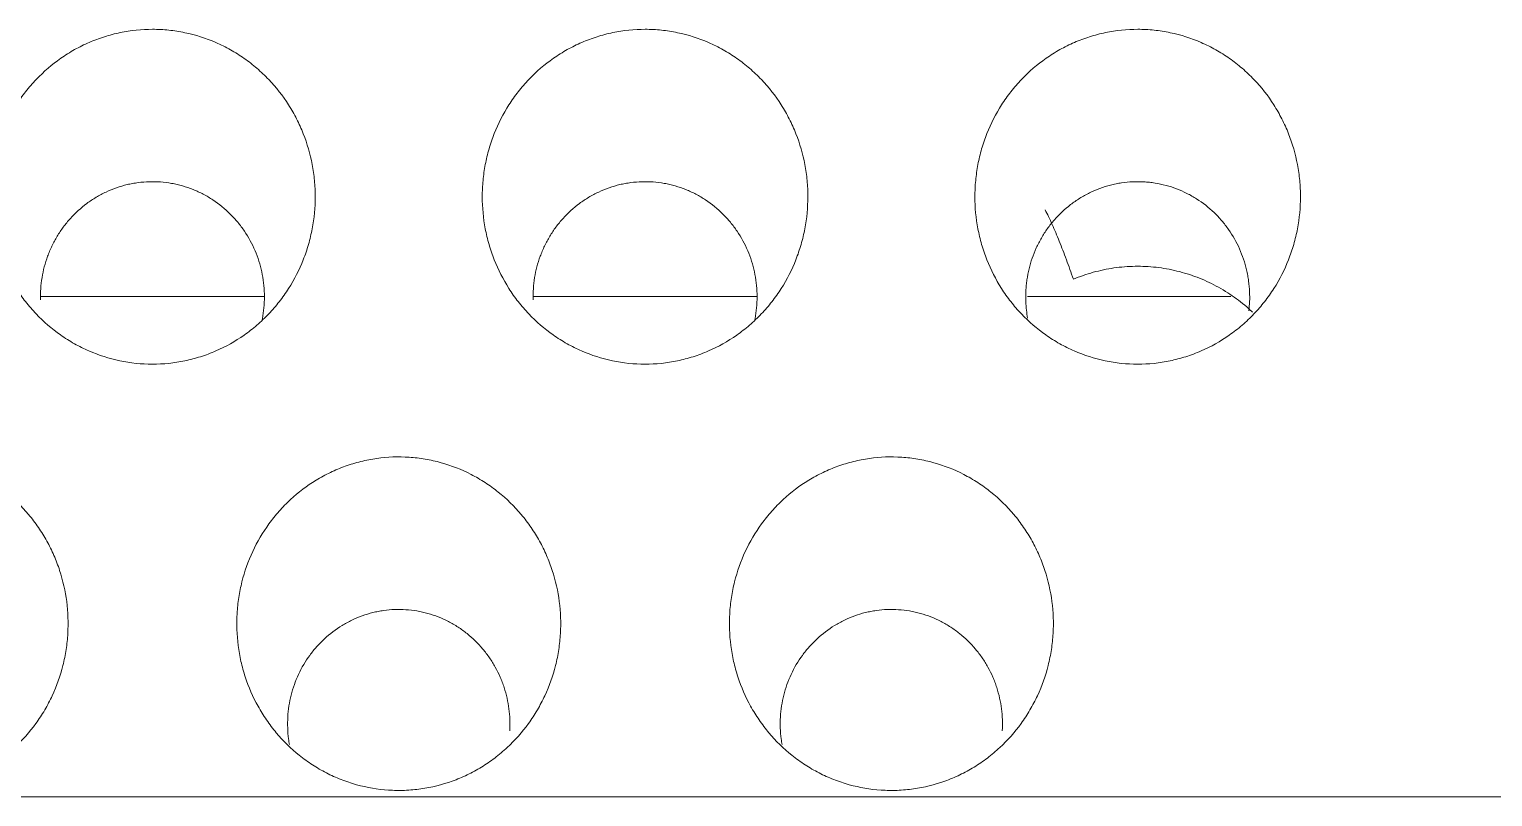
# Model space of a CAD drawing. Header units: inches. Extents: x 3778 to 56227, y -16914 to 35091.
# Drawn here: x 42867.02 to 42875.9, y -12658.71 to -12654.06 of the extents above; entities that cross this region are included whole.
import ezdxf

# ---------------------------------------------------------------- set-up
doc = ezdxf.new("R2010")
doc.units = ezdxf.units.IN
doc.header["$LTSCALE"] = 100
doc.header["$MEASUREMENT"] = 0
doc.layers.add('2-con', color=2, linetype='Continuous')
doc.layers.add('mark-B', color=2, linetype='Continuous', lineweight=20)

# ---------------------------------------------------------------- blocks, each defined once
blk = doc.blocks.new('무풍1WAY 대형')
at = {"layer": 'mark-B'}
for p, q in [((289.2596, -420.2368), (-384.8363, -420.2368)), ((-189.0282, -423.2677), (-190.2625, -423.2677)), ((-186.0338, -423.2677), (-187.3849, -423.2677)), ((-183.0467, -423.2677), (-184.3978, -423.2677))]:
    blk.add_line(p, q, dxfattribs=at)
for points, knots in [([(-189.1836, -421.2256), (-189.1874, -421.2909), (-189.1826, -421.4199), (-189.1544, -421.5457), (-189.1291, -421.6232), (-189.1236, -421.6387), (-189.112, -421.6692), (-189.0935, -421.7144), (-189.0577, -421.7869), (-189.0236, -421.842), (-188.996, -421.8822), (-188.9865, -421.8954), (-188.9667, -421.9214), (-188.9564, -421.9342), (-188.9036, -421.997), (-188.8571, -422.0424), (-188.781, -422.1033), (-188.7546, -422.1224), (-188.7134, -422.1491), (-188.6993, -422.1578), (-188.6708, -422.1743), (-188.6563, -422.1822), (-188.5835, -422.2196), (-188.5228, -422.2433), (-188.444, -422.2653), (-188.4281, -422.2693), (-188.396, -422.2765), (-188.3797, -422.2797), (-188.3309, -422.288), (-188.2983, -422.2918), (-188.2005, -422.2982), (-188.1352, -422.2959), (-188.0534, -422.2843), (-188.037, -422.2816), (-188.0047, -422.2753), (-187.9566, -422.2647), (-187.8785, -422.241), (-187.8182, -422.2158), (-187.7737, -422.1945), (-187.759, -422.187), (-187.73, -422.1713), (-187.7158, -422.1631), (-187.6459, -422.1205), (-187.594, -422.0812), (-187.5341, -422.0257), (-187.5224, -422.0143), (-187.4994, -421.9908), (-187.4882, -421.9788), (-187.4556, -421.942), (-187.4352, -421.9166), (-187.378, -421.8379), (-187.345, -421.7819), (-187.2896, -421.663), (-187.268, -421.6018), (-187.2443, -421.5078), (-187.2379, -421.4761), (-187.228, -421.4118), (-187.2245, -421.3791), (-187.2187, -421.2817), (-187.221, -421.2171), (-187.2334, -421.1209), (-187.239, -421.0889), (-187.2498, -421.0411), (-187.2538, -421.0252), (-187.2625, -420.9938), (-187.2672, -420.9782), (-187.2924, -420.9012), (-187.3182, -420.8419), (-187.3576, -420.7708), (-187.3658, -420.7568), (-187.383, -420.7289), (-187.392, -420.7152), (-187.4198, -420.6747), (-187.4396, -420.6488), (-187.5022, -420.5743), (-187.5486, -420.5289), (-187.6126, -420.4776), (-187.6257, -420.4676), (-187.6524, -420.4484), (-187.693, -420.4206), (-187.7635, -420.3798), (-187.8229, -420.3529), (-187.8686, -420.335), (-187.884, -420.3294), (-187.9152, -420.319), (-187.9311, -420.3141), (-188.0105, -420.2921), (-188.0749, -420.2811), (-188.1728, -420.2747), (-188.2056, -420.2742), (-188.2551, -420.276), (-188.2717, -420.2771), (-188.3045, -420.28), (-188.3208, -420.2819), (-188.4019, -420.2934), (-188.4652, -420.3091), (-188.5426, -420.3369), (-188.5581, -420.3429), (-188.5885, -420.3557), (-188.6335, -420.3759), (-188.7051, -420.4149), (-188.759, -420.4516), (-188.7982, -420.4812), (-188.811, -420.4914), (-188.8362, -420.5126), (-188.8486, -420.5235), (-188.9086, -420.5792), (-188.9517, -420.6279), (-189.009, -420.7068), (-189.0269, -420.7342), (-189.0602, -420.7908), (-189.0753, -420.8196), (-189.1164, -420.9079), (-189.138, -420.9689), (-189.1619, -421.0636), (-189.1684, -421.0958), (-189.1783, -421.1604), (-189.1817, -421.1929), (-189.1836, -421.2256)], [0, 0, 0, 0, 0.03125, 0.0625, 0.0625, 0.070313, 0.070313, 0.078125, 0.09375, 0.109375, 0.109375, 0.117188, 0.117188, 0.125, 0.125, 0.15625, 0.15625, 0.171875, 0.171875, 0.179688, 0.179688, 0.1875, 0.1875, 0.21875, 0.21875, 0.226563, 0.226563, 0.234375, 0.234375, 0.25, 0.25, 0.28125, 0.28125, 0.289063, 0.289063, 0.296875, 0.3125, 0.328125, 0.328125, 0.335938, 0.335938, 0.34375, 0.34375, 0.375, 0.375, 0.382813, 0.382813, 0.390625, 0.390625, 0.40625, 0.40625, 0.4375, 0.4375, 0.46875, 0.46875, 0.484375, 0.484375, 0.5, 0.5, 0.53125, 0.53125, 0.546875, 0.546875, 0.554688, 0.554688, 0.5625, 0.5625, 0.59375, 0.59375, 0.601563, 0.601563, 0.609375, 0.609375, 0.625, 0.625, 0.65625, 0.65625, 0.664063, 0.664063, 0.671875, 0.6875, 0.703125, 0.703125, 0.710938, 0.710938, 0.71875, 0.71875, 0.75, 0.75, 0.765625, 0.765625, 0.773438, 0.773438, 0.78125, 0.78125, 0.8125, 0.8125, 0.820313, 0.820313, 0.828125, 0.84375, 0.859375, 0.859375, 0.867188, 0.867188, 0.875, 0.875, 0.90625, 0.90625, 0.921875, 0.921875, 0.9375, 0.9375, 0.96875, 0.96875, 0.984375, 0.984375, 1, 1, 1, 1]), ([(-186.1961, -421.2256), (-186.1999, -421.2909), (-186.195, -421.4199), (-186.1669, -421.5457), (-186.1415, -421.6232), (-186.136, -421.6387), (-186.1244, -421.6692), (-186.106, -421.7144), (-186.0701, -421.7869), (-186.0361, -421.842), (-186.0085, -421.8822), (-185.999, -421.8954), (-185.9792, -421.9214), (-185.9689, -421.9342), (-185.9161, -421.997), (-185.8695, -422.0424), (-185.7935, -422.1033), (-185.7671, -422.1224), (-185.7258, -422.1491), (-185.7118, -422.1578), (-185.6832, -422.1743), (-185.6688, -422.1822), (-185.5959, -422.2196), (-185.5353, -422.2433), (-185.4565, -422.2653), (-185.4406, -422.2693), (-185.4084, -422.2765), (-185.3922, -422.2797), (-185.3433, -422.288), (-185.3108, -422.2918), (-185.2129, -422.2982), (-185.1476, -422.2959), (-185.0658, -422.2843), (-185.0495, -422.2816), (-185.0171, -422.2753), (-184.9691, -422.2647), (-184.891, -422.241), (-184.8306, -422.2158), (-184.7862, -422.1945), (-184.7714, -422.187), (-184.7425, -422.1713), (-184.7282, -422.1631), (-184.6584, -422.1205), (-184.6065, -422.0812), (-184.5466, -422.0257), (-184.5348, -422.0143), (-184.5118, -421.9908), (-184.5006, -421.9788), (-184.468, -421.942), (-184.4477, -421.9166), (-184.3904, -421.8379), (-184.3575, -421.7819), (-184.3021, -421.663), (-184.2805, -421.6018), (-184.2568, -421.5078), (-184.2503, -421.4761), (-184.2404, -421.4118), (-184.2369, -421.3791), (-184.2312, -421.2817), (-184.2335, -421.2171), (-184.2458, -421.1209), (-184.2515, -421.0889), (-184.2623, -421.0411), (-184.2663, -421.0252), (-184.2749, -420.9938), (-184.2796, -420.9782), (-184.3049, -420.9012), (-184.3306, -420.8419), (-184.37, -420.7708), (-184.3783, -420.7568), (-184.3955, -420.7289), (-184.4045, -420.7152), (-184.4323, -420.6747), (-184.452, -420.6488), (-184.5147, -420.5743), (-184.5611, -420.5289), (-184.625, -420.4776), (-184.6382, -420.4676), (-184.6649, -420.4484), (-184.7055, -420.4206), (-184.776, -420.3798), (-184.8353, -420.3529), (-184.881, -420.335), (-184.8964, -420.3294), (-184.9277, -420.319), (-184.9435, -420.3141), (-185.023, -420.2921), (-185.0874, -420.2811), (-185.1852, -420.2747), (-185.218, -420.2742), (-185.2676, -420.276), (-185.2841, -420.2771), (-185.3169, -420.28), (-185.3332, -420.2819), (-185.4143, -420.2934), (-185.4777, -420.3091), (-185.5551, -420.3369), (-185.5705, -420.3429), (-185.6009, -420.3557), (-185.6459, -420.3759), (-185.7176, -420.4149), (-185.7715, -420.4516), (-185.8106, -420.4812), (-185.8234, -420.4914), (-185.8486, -420.5126), (-185.861, -420.5235), (-185.9211, -420.5792), (-185.9641, -420.6279), (-186.0215, -420.7068), (-186.0394, -420.7342), (-186.0726, -420.7908), (-186.0878, -420.8196), (-186.1288, -420.9079), (-186.1505, -420.9689), (-186.1744, -421.0636), (-186.1809, -421.0958), (-186.1908, -421.1604), (-186.1942, -421.1929), (-186.1961, -421.2256)], [0, 0, 0, 0, 0.03125, 0.0625, 0.0625, 0.070312, 0.070312, 0.078125, 0.09375, 0.109375, 0.109375, 0.117187, 0.117187, 0.125, 0.125, 0.15625, 0.15625, 0.171875, 0.171875, 0.179687, 0.179687, 0.1875, 0.1875, 0.21875, 0.21875, 0.226562, 0.226562, 0.234375, 0.234375, 0.25, 0.25, 0.28125, 0.28125, 0.289062, 0.289062, 0.296875, 0.3125, 0.328125, 0.328125, 0.335937, 0.335937, 0.34375, 0.34375, 0.375, 0.375, 0.382812, 0.382812, 0.390625, 0.390625, 0.40625, 0.40625, 0.4375, 0.4375, 0.46875, 0.46875, 0.484375, 0.484375, 0.5, 0.5, 0.53125, 0.53125, 0.546875, 0.546875, 0.554687, 0.554687, 0.5625, 0.5625, 0.59375, 0.59375, 0.601562, 0.601562, 0.609375, 0.609375, 0.625, 0.625, 0.65625, 0.65625, 0.664062, 0.664062, 0.671875, 0.6875, 0.703125, 0.703125, 0.710937, 0.710937, 0.71875, 0.71875, 0.75, 0.75, 0.765625, 0.765625, 0.773437, 0.773437, 0.78125, 0.78125, 0.8125, 0.8125, 0.820312, 0.820312, 0.828125, 0.84375, 0.859375, 0.859375, 0.867187, 0.867187, 0.875, 0.875, 0.90625, 0.90625, 0.921875, 0.921875, 0.9375, 0.9375, 0.96875, 0.96875, 0.984375, 0.984375, 1, 1, 1, 1]), ([(-183.2085, -421.2256), (-183.2123, -421.2909), (-183.2075, -421.4199), (-183.1793, -421.5457), (-183.154, -421.6232), (-183.1485, -421.6387), (-183.1369, -421.6692), (-183.1184, -421.7144), (-183.0826, -421.7869), (-183.0485, -421.842), (-183.021, -421.8822), (-183.0114, -421.8954), (-182.9916, -421.9214), (-182.9813, -421.9342), (-182.9285, -421.997), (-182.882, -422.0424), (-182.8059, -422.1033), (-182.7795, -422.1224), (-182.7383, -422.1491), (-182.7242, -422.1578), (-182.6957, -422.1743), (-182.6812, -422.1822), (-182.6084, -422.2196), (-182.5477, -422.2433), (-182.4689, -422.2653), (-182.453, -422.2693), (-182.4209, -422.2765), (-182.4046, -422.2797), (-182.3558, -422.288), (-182.3232, -422.2918), (-182.2254, -422.2982), (-182.1601, -422.2959), (-182.0783, -422.2843), (-182.0619, -422.2816), (-182.0296, -422.2753), (-181.9815, -422.2647), (-181.9034, -422.241), (-181.8431, -422.2158), (-181.7986, -422.1945), (-181.7839, -422.187), (-181.7549, -422.1713), (-181.7407, -422.1631), (-181.6708, -422.1205), (-181.6189, -422.0812), (-181.559, -422.0257), (-181.5473, -422.0143), (-181.5243, -421.9908), (-181.5131, -421.9788), (-181.4805, -421.942), (-181.4601, -421.9166), (-181.4029, -421.8379), (-181.3699, -421.7819), (-181.3145, -421.663), (-181.2929, -421.6018), (-181.2692, -421.5078), (-181.2628, -421.4761), (-181.2529, -421.4118), (-181.2494, -421.3791), (-181.2437, -421.2817), (-181.2459, -421.2171), (-181.2583, -421.1209), (-181.2639, -421.0889), (-181.2747, -421.0411), (-181.2787, -421.0252), (-181.2874, -420.9938), (-181.2921, -420.9782), (-181.3173, -420.9012), (-181.3431, -420.8419), (-181.3825, -420.7708), (-181.3907, -420.7568), (-181.4079, -420.7289), (-181.4169, -420.7152), (-181.4447, -420.6747), (-181.4645, -420.6488), (-181.5271, -420.5743), (-181.5735, -420.5289), (-181.6375, -420.4776), (-181.6506, -420.4676), (-181.6773, -420.4484), (-181.7179, -420.4206), (-181.7884, -420.3798), (-181.8478, -420.3529), (-181.8935, -420.335), (-181.9089, -420.3294), (-181.9401, -420.319), (-181.956, -420.3141), (-182.0354, -420.2921), (-182.0998, -420.2811), (-182.1977, -420.2747), (-182.2305, -420.2742), (-182.28, -420.276), (-182.2966, -420.2771), (-182.3294, -420.28), (-182.3457, -420.2819), (-182.4268, -420.2934), (-182.4902, -420.3091), (-182.5675, -420.3369), (-182.583, -420.3429), (-182.6134, -420.3557), (-182.6584, -420.3759), (-182.73, -420.4149), (-182.7839, -420.4516), (-182.8231, -420.4812), (-182.8359, -420.4914), (-182.8611, -420.5126), (-182.8735, -420.5235), (-182.9335, -420.5792), (-182.9766, -420.6279), (-183.0339, -420.7068), (-183.0518, -420.7342), (-183.0851, -420.7908), (-183.1002, -420.8196), (-183.1413, -420.9079), (-183.1629, -420.9689), (-183.1868, -421.0636), (-183.1933, -421.0958), (-183.2032, -421.1604), (-183.2066, -421.1929), (-183.2085, -421.2256)], [0, 0, 0, 0, 0.03125, 0.0625, 0.0625, 0.070313, 0.070313, 0.078125, 0.09375, 0.109375, 0.109375, 0.117188, 0.117188, 0.125, 0.125, 0.15625, 0.15625, 0.171875, 0.171875, 0.179688, 0.179688, 0.1875, 0.1875, 0.21875, 0.21875, 0.226563, 0.226563, 0.234375, 0.234375, 0.25, 0.25, 0.28125, 0.28125, 0.289063, 0.289063, 0.296875, 0.3125, 0.328125, 0.328125, 0.335938, 0.335938, 0.34375, 0.34375, 0.375, 0.375, 0.382813, 0.382813, 0.390625, 0.390625, 0.40625, 0.40625, 0.4375, 0.4375, 0.46875, 0.46875, 0.484375, 0.484375, 0.5, 0.5, 0.53125, 0.53125, 0.546875, 0.546875, 0.554688, 0.554688, 0.5625, 0.5625, 0.59375, 0.59375, 0.601563, 0.601563, 0.609375, 0.609375, 0.625, 0.625, 0.65625, 0.65625, 0.664063, 0.664063, 0.671875, 0.6875, 0.703125, 0.703125, 0.710938, 0.710938, 0.71875, 0.71875, 0.75, 0.75, 0.765625, 0.765625, 0.773438, 0.773438, 0.78125, 0.78125, 0.8125, 0.8125, 0.820313, 0.820313, 0.828125, 0.84375, 0.859375, 0.859375, 0.867188, 0.867188, 0.875, 0.875, 0.90625, 0.90625, 0.921875, 0.921875, 0.9375, 0.9375, 0.96875, 0.96875, 0.984375, 0.984375, 1, 1, 1, 1]), ([(-187.5402, -420.5524), (-187.5381, -420.5639), (-187.5363, -420.5755), (-187.5292, -420.6312), (-187.5276, -420.6755), (-187.5316, -420.7423), (-187.534, -420.7647), (-187.5408, -420.8088), (-187.5452, -420.8306), (-187.5614, -420.8952), (-187.5763, -420.9371), (-187.6143, -421.0187), (-187.6369, -421.0571), (-187.6762, -421.1112), (-187.6902, -421.1286), (-187.7125, -421.1538), (-187.7202, -421.1621), (-187.736, -421.1782), (-187.7441, -421.1861), (-187.7852, -421.2241), (-187.8208, -421.2511), (-187.8687, -421.2804), (-187.8785, -421.286), (-187.8984, -421.2968), (-187.9085, -421.3019), (-187.939, -421.3165), (-187.9804, -421.3338), (-188.034, -421.3501), (-188.067, -421.3574), (-188.0892, -421.3617), (-188.1004, -421.3636), (-188.1565, -421.3715), (-188.2014, -421.3731), (-188.2685, -421.3687), (-188.2909, -421.366), (-188.3244, -421.3603), (-188.3355, -421.3581), (-188.3576, -421.3532), (-188.3685, -421.3504), (-188.4226, -421.3354), (-188.4642, -421.3191), (-188.5242, -421.2882), (-188.5439, -421.2768), (-188.5816, -421.2523), (-188.5997, -421.2392), (-188.6519, -421.1974), (-188.6838, -421.1663), (-188.7201, -421.1232), (-188.7271, -421.1143), (-188.7407, -421.0965), (-188.7473, -421.0874), (-188.7662, -421.0599), (-188.7896, -421.0221), (-188.8141, -420.9723), (-188.8268, -420.9412), (-188.8348, -420.9203), (-188.8385, -420.9097), (-188.8559, -420.8565), (-188.8752, -420.7702), (-188.8785, -420.6816), (-188.8759, -420.6368)], [0, 0, 0, 0, 0.015264, 0.015264, 0.07319, 0.07319, 0.102152, 0.102152, 0.131115, 0.131115, 0.189041, 0.189041, 0.246966, 0.246966, 0.275929, 0.275929, 0.290411, 0.290411, 0.304892, 0.304892, 0.362818, 0.362818, 0.377299, 0.377299, 0.391781, 0.391781, 0.420743, 0.449706, 0.464188, 0.464188, 0.478669, 0.478669, 0.536595, 0.536595, 0.565558, 0.565558, 0.580039, 0.580039, 0.59452, 0.59452, 0.652446, 0.652446, 0.681409, 0.681409, 0.710372, 0.710372, 0.768297, 0.768297, 0.782779, 0.782779, 0.79726, 0.79726, 0.826223, 0.855186, 0.869667, 0.869667, 0.884149, 0.884149, 0.942074, 1, 1, 1, 1]), ([(-184.5526, -420.5524), (-184.5506, -420.5639), (-184.5488, -420.5755), (-184.5416, -420.6312), (-184.5401, -420.6755), (-184.544, -420.7423), (-184.5464, -420.7647), (-184.5532, -420.8088), (-184.5576, -420.8306), (-184.5739, -420.8952), (-184.5887, -420.9371), (-184.6268, -421.0187), (-184.6494, -421.0571), (-184.6887, -421.1112), (-184.7026, -421.1286), (-184.725, -421.1538), (-184.7327, -421.1621), (-184.7485, -421.1782), (-184.7565, -421.1861), (-184.7977, -421.2241), (-184.8333, -421.2511), (-184.8812, -421.2804), (-184.891, -421.286), (-184.9108, -421.2968), (-184.9209, -421.3019), (-184.9515, -421.3165), (-184.9929, -421.3338), (-185.0465, -421.3501), (-185.0795, -421.3574), (-185.1016, -421.3617), (-185.1129, -421.3636), (-185.169, -421.3715), (-185.2138, -421.3731), (-185.281, -421.3687), (-185.3033, -421.366), (-185.3368, -421.3603), (-185.348, -421.3581), (-185.37, -421.3532), (-185.381, -421.3504), (-185.435, -421.3354), (-185.4766, -421.3191), (-185.5366, -421.2882), (-185.5563, -421.2768), (-185.5941, -421.2523), (-185.6122, -421.2392), (-185.6644, -421.1974), (-185.6963, -421.1663), (-185.7325, -421.1232), (-185.7396, -421.1143), (-185.7532, -421.0965), (-185.7597, -421.0874), (-185.7786, -421.0599), (-185.802, -421.0221), (-185.8266, -420.9723), (-185.8392, -420.9412), (-185.8472, -420.9203), (-185.851, -420.9097), (-185.8683, -420.8565), (-185.8877, -420.7702), (-185.891, -420.6816), (-185.8884, -420.6368)], [0, 0, 0, 0, 0.015264, 0.015264, 0.07319, 0.07319, 0.102152, 0.102152, 0.131115, 0.131115, 0.189041, 0.189041, 0.246966, 0.246966, 0.275929, 0.275929, 0.290411, 0.290411, 0.304892, 0.304892, 0.362818, 0.362818, 0.377299, 0.377299, 0.391781, 0.391781, 0.420743, 0.449706, 0.464188, 0.464188, 0.478669, 0.478669, 0.536595, 0.536595, 0.565558, 0.565558, 0.580039, 0.580039, 0.59452, 0.59452, 0.652446, 0.652446, 0.681409, 0.681409, 0.710372, 0.710372, 0.768297, 0.768297, 0.782779, 0.782779, 0.79726, 0.79726, 0.826223, 0.855186, 0.869667, 0.869667, 0.884149, 0.884149, 0.942074, 1, 1, 1, 1]), ([(-189.6968, -422.8577), (-189.7634, -422.8577), (-189.8287, -422.8646), (-189.9251, -422.8846), (-189.9569, -422.893), (-190.0042, -422.908), (-190.0199, -422.9135), (-190.0509, -422.9251), (-190.0662, -422.9313), (-190.1416, -422.9641), (-190.1987, -422.9961), (-190.2795, -423.0527), (-190.3058, -423.0731), (-190.3556, -423.116), (-190.403, -423.1611), (-190.4457, -423.2105), (-190.4759, -423.2491), (-190.4857, -423.2622), (-190.5047, -423.289), (-190.5139, -423.3027), (-190.5581, -423.3721), (-190.5876, -423.4301), (-190.6234, -423.5209), (-190.634, -423.5517), (-190.6476, -423.5989), (-190.6518, -423.6149), (-190.6595, -423.6468), (-190.6629, -423.6627), (-190.678, -423.7428), (-190.6841, -423.8074), (-190.6841, -423.8887), (-190.6837, -423.905), (-190.6822, -423.9377), (-190.681, -423.9541), (-190.6764, -424.0031), (-190.6718, -424.0353), (-190.6536, -424.131), (-190.6356, -424.1934), (-190.5996, -424.2846), (-190.586, -424.3147), (-190.5562, -424.373), (-190.5401, -424.4013), (-190.4876, -424.4835), (-190.4476, -424.5349), (-190.3906, -424.5946), (-190.3789, -424.6062), (-190.3551, -424.6289), (-190.3186, -424.6619), (-190.2542, -424.7119), (-190.1988, -424.7468), (-190.1558, -424.7709), (-190.1413, -424.7786), (-190.1116, -424.7934), (-190.0965, -424.8004), (-190.0209, -424.8333), (-189.9584, -424.8531), (-189.862, -424.8733), (-189.8294, -424.8784), (-189.7632, -424.8853), (-189.7303, -424.887), (-189.6317, -424.8871), (-189.5664, -424.8805), (-189.4853, -424.8637), (-189.4691, -424.8599), (-189.4371, -424.8515), (-189.3895, -424.8377), (-189.3127, -424.8089), (-189.2539, -424.7799), (-189.1964, -424.7478), (-189.1682, -424.7301), (-189.0873, -424.6735), (-189.0378, -424.6309), (-188.9812, -424.5717), (-188.9702, -424.5596), (-188.9487, -424.5347), (-188.9381, -424.522), (-188.9077, -424.4831), (-188.8888, -424.4564), (-188.8362, -424.374), (-188.8065, -424.316), (-188.7763, -424.2397), (-188.7706, -424.2242), (-188.76, -424.1932), (-188.7453, -424.1465), (-188.7264, -424.0675), (-188.7173, -424.0032), (-188.7127, -423.9545), (-188.7115, -423.9382), (-188.71, -423.9055), (-188.7096, -423.8891), (-188.7096, -423.8072), (-188.7157, -423.7426), (-188.7338, -423.6469), (-188.7413, -423.6152), (-188.755, -423.5681), (-188.7599, -423.5524), (-188.7705, -423.5213), (-188.7762, -423.5059), (-188.8062, -423.43), (-188.8356, -423.3721), (-188.8881, -423.2896), (-188.907, -423.2629), (-188.9477, -423.2108), (-188.9691, -423.186), (-189.0367, -423.1151), (-189.0861, -423.0725), (-189.1533, -423.0252), (-189.167, -423.0161), (-189.1951, -422.9984), (-189.2093, -422.99), (-189.2524, -422.9658), (-189.2818, -422.9512), (-189.3718, -422.912), (-189.4343, -422.8919), (-189.5645, -422.8646), (-189.6303, -422.8577), (-189.6968, -422.8577)], [0, 0, 0, 0, 0.03125, 0.03125, 0.046875, 0.046875, 0.054688, 0.054688, 0.0625, 0.0625, 0.09375, 0.09375, 0.109375, 0.109375, 0.125, 0.140625, 0.140625, 0.148438, 0.148438, 0.15625, 0.15625, 0.1875, 0.1875, 0.203125, 0.203125, 0.210938, 0.210938, 0.21875, 0.21875, 0.25, 0.25, 0.257813, 0.257813, 0.265625, 0.265625, 0.28125, 0.28125, 0.3125, 0.3125, 0.328125, 0.328125, 0.34375, 0.34375, 0.375, 0.375, 0.382813, 0.382813, 0.390625, 0.40625, 0.421875, 0.421875, 0.429688, 0.429688, 0.4375, 0.4375, 0.46875, 0.46875, 0.484375, 0.484375, 0.5, 0.5, 0.53125, 0.53125, 0.539063, 0.539063, 0.546875, 0.5625, 0.578125, 0.578125, 0.59375, 0.59375, 0.625, 0.625, 0.632813, 0.632813, 0.640625, 0.640625, 0.65625, 0.65625, 0.6875, 0.6875, 0.695313, 0.695313, 0.703125, 0.71875, 0.734375, 0.734375, 0.742188, 0.742188, 0.75, 0.75, 0.78125, 0.78125, 0.796875, 0.796875, 0.804688, 0.804688, 0.8125, 0.8125, 0.84375, 0.84375, 0.859375, 0.859375, 0.875, 0.875, 0.90625, 0.90625, 0.914062, 0.914062, 0.921875, 0.921875, 0.9375, 0.9375, 0.96875, 0.96875, 1, 1, 1, 1]), ([(-186.7093, -422.8577), (-186.7758, -422.8577), (-186.8412, -422.8646), (-186.9375, -422.8846), (-186.9694, -422.893), (-187.0167, -422.908), (-187.0324, -422.9135), (-187.0634, -422.9251), (-187.0787, -422.9313), (-187.1541, -422.9641), (-187.2111, -422.9961), (-187.292, -423.0527), (-187.3182, -423.0731), (-187.3681, -423.116), (-187.4155, -423.1611), (-187.4581, -423.2105), (-187.4884, -423.2491), (-187.4981, -423.2622), (-187.5171, -423.289), (-187.5263, -423.3027), (-187.5705, -423.3721), (-187.6, -423.4301), (-187.6359, -423.5209), (-187.6464, -423.5517), (-187.6601, -423.5989), (-187.6643, -423.6149), (-187.6719, -423.6468), (-187.6753, -423.6627), (-187.6905, -423.7428), (-187.6965, -423.8074), (-187.6965, -423.8887), (-187.6962, -423.905), (-187.6946, -423.9377), (-187.6935, -423.9541), (-187.6889, -424.0031), (-187.6843, -424.0353), (-187.6661, -424.131), (-187.6481, -424.1934), (-187.612, -424.2846), (-187.5984, -424.3147), (-187.5687, -424.373), (-187.5525, -424.4013), (-187.5001, -424.4835), (-187.46, -424.5349), (-187.4031, -424.5946), (-187.3914, -424.6062), (-187.3675, -424.6289), (-187.3311, -424.6619), (-187.2666, -424.7119), (-187.2113, -424.7468), (-187.1683, -424.7709), (-187.1537, -424.7786), (-187.1241, -424.7934), (-187.109, -424.8004), (-187.0333, -424.8333), (-186.9709, -424.8531), (-186.8745, -424.8733), (-186.8419, -424.8784), (-186.7757, -424.8853), (-186.7427, -424.887), (-186.6441, -424.8871), (-186.5788, -424.8805), (-186.4978, -424.8637), (-186.4816, -424.8599), (-186.4495, -424.8515), (-186.402, -424.8377), (-186.3252, -424.8089), (-186.2664, -424.7799), (-186.2089, -424.7478), (-186.1807, -424.7301), (-186.0998, -424.6735), (-186.0502, -424.6309), (-185.9937, -424.5717), (-185.9826, -424.5596), (-185.9611, -424.5347), (-185.9506, -424.522), (-185.9201, -424.4831), (-185.9012, -424.4564), (-185.8486, -424.374), (-185.819, -424.316), (-185.7888, -424.2397), (-185.7831, -424.2242), (-185.7725, -424.1932), (-185.7578, -424.1465), (-185.7389, -424.0675), (-185.7297, -424.0032), (-185.7251, -423.9545), (-185.724, -423.9382), (-185.7224, -423.9055), (-185.722, -423.8891), (-185.722, -423.8072), (-185.7281, -423.7426), (-185.7463, -423.6469), (-185.7538, -423.6152), (-185.7674, -423.5681), (-185.7724, -423.5524), (-185.783, -423.5213), (-185.7886, -423.5059), (-185.8186, -423.43), (-185.8481, -423.3721), (-185.9006, -423.2896), (-185.9194, -423.2629), (-185.9601, -423.2108), (-185.9816, -423.186), (-186.0492, -423.1151), (-186.0985, -423.0725), (-186.1658, -423.0252), (-186.1795, -423.0161), (-186.2075, -422.9984), (-186.2217, -422.99), (-186.2648, -422.9658), (-186.2942, -422.9512), (-186.3842, -422.912), (-186.4467, -422.8919), (-186.5769, -422.8646), (-186.6428, -422.8577), (-186.7093, -422.8577)], [0, 0, 0, 0, 0.03125, 0.03125, 0.046875, 0.046875, 0.054687, 0.054687, 0.0625, 0.0625, 0.09375, 0.09375, 0.109375, 0.109375, 0.125, 0.140625, 0.140625, 0.148437, 0.148437, 0.15625, 0.15625, 0.1875, 0.1875, 0.203125, 0.203125, 0.210937, 0.210937, 0.21875, 0.21875, 0.25, 0.25, 0.257812, 0.257812, 0.265625, 0.265625, 0.28125, 0.28125, 0.3125, 0.3125, 0.328125, 0.328125, 0.34375, 0.34375, 0.375, 0.375, 0.382812, 0.382812, 0.390625, 0.40625, 0.421875, 0.421875, 0.429687, 0.429687, 0.4375, 0.4375, 0.46875, 0.46875, 0.484375, 0.484375, 0.5, 0.5, 0.53125, 0.53125, 0.539062, 0.539062, 0.546875, 0.5625, 0.578125, 0.578125, 0.59375, 0.59375, 0.625, 0.625, 0.632812, 0.632812, 0.640625, 0.640625, 0.65625, 0.65625, 0.6875, 0.6875, 0.695313, 0.695313, 0.703125, 0.71875, 0.734375, 0.734375, 0.742188, 0.742188, 0.75, 0.75, 0.78125, 0.78125, 0.796875, 0.796875, 0.804688, 0.804688, 0.8125, 0.8125, 0.84375, 0.84375, 0.859375, 0.859375, 0.875, 0.875, 0.90625, 0.90625, 0.914063, 0.914063, 0.921875, 0.921875, 0.9375, 0.9375, 0.96875, 0.96875, 1, 1, 1, 1]), ([(-183.7217, -422.8577), (-183.7883, -422.8577), (-183.8536, -422.8646), (-183.95, -422.8846), (-183.9818, -422.893), (-184.0291, -422.908), (-184.0449, -422.9135), (-184.0758, -422.9251), (-184.0911, -422.9313), (-184.1665, -422.9641), (-184.2236, -422.9961), (-184.3044, -423.0527), (-184.3307, -423.0731), (-184.3805, -423.116), (-184.4279, -423.1611), (-184.4706, -423.2105), (-184.5008, -423.2491), (-184.5106, -423.2622), (-184.5296, -423.289), (-184.5388, -423.3027), (-184.583, -423.3721), (-184.6125, -423.4301), (-184.6483, -423.5209), (-184.6589, -423.5517), (-184.6725, -423.5989), (-184.6768, -423.6149), (-184.6844, -423.6468), (-184.6878, -423.6627), (-184.7029, -423.7428), (-184.709, -423.8074), (-184.709, -423.8887), (-184.7086, -423.905), (-184.7071, -423.9377), (-184.7059, -423.9541), (-184.7013, -424.0031), (-184.6967, -424.0353), (-184.6785, -424.131), (-184.6605, -424.1934), (-184.6245, -424.2846), (-184.6109, -424.3147), (-184.5812, -424.373), (-184.565, -424.4013), (-184.5125, -424.4835), (-184.4725, -424.5349), (-184.4155, -424.5946), (-184.4038, -424.6062), (-184.38, -424.6289), (-184.3435, -424.6619), (-184.2791, -424.7119), (-184.2237, -424.7468), (-184.1807, -424.7709), (-184.1662, -424.7786), (-184.1365, -424.7934), (-184.1214, -424.8004), (-184.0458, -424.8333), (-183.9833, -424.8531), (-183.8869, -424.8733), (-183.8543, -424.8784), (-183.7882, -424.8853), (-183.7552, -424.887), (-183.6566, -424.8871), (-183.5913, -424.8805), (-183.5102, -424.8637), (-183.494, -424.8599), (-183.462, -424.8515), (-183.4144, -424.8377), (-183.3376, -424.8089), (-183.2788, -424.7799), (-183.2213, -424.7478), (-183.1931, -424.7301), (-183.1122, -424.6735), (-183.0627, -424.6309), (-183.0061, -424.5717), (-182.9951, -424.5596), (-182.9736, -424.5347), (-182.963, -424.522), (-182.9326, -424.4831), (-182.9137, -424.4564), (-182.8611, -424.374), (-182.8314, -424.316), (-182.8012, -424.2397), (-182.7955, -424.2242), (-182.7849, -424.1932), (-182.7702, -424.1465), (-182.7513, -424.0675), (-182.7422, -424.0032), (-182.7376, -423.9545), (-182.7364, -423.9382), (-182.7349, -423.9055), (-182.7345, -423.8891), (-182.7345, -423.8072), (-182.7406, -423.7426), (-182.7587, -423.6469), (-182.7662, -423.6152), (-182.7799, -423.5681), (-182.7848, -423.5524), (-182.7954, -423.5213), (-182.8011, -423.5059), (-182.8311, -423.43), (-182.8605, -423.3721), (-182.913, -423.2896), (-182.9319, -423.2629), (-182.9726, -423.2108), (-182.994, -423.186), (-183.0616, -423.1151), (-183.111, -423.0725), (-183.1782, -423.0252), (-183.1919, -423.0161), (-183.22, -422.9984), (-183.2342, -422.99), (-183.2773, -422.9658), (-183.3067, -422.9512), (-183.3967, -422.912), (-183.4592, -422.8919), (-183.5894, -422.8646), (-183.6552, -422.8577), (-183.7217, -422.8577)], [0, 0, 0, 0, 0.03125, 0.03125, 0.046875, 0.046875, 0.054687, 0.054687, 0.0625, 0.0625, 0.09375, 0.09375, 0.109375, 0.109375, 0.125, 0.140625, 0.140625, 0.148437, 0.148437, 0.15625, 0.15625, 0.1875, 0.1875, 0.203125, 0.203125, 0.210937, 0.210937, 0.21875, 0.21875, 0.25, 0.25, 0.257812, 0.257812, 0.265625, 0.265625, 0.28125, 0.28125, 0.3125, 0.3125, 0.328125, 0.328125, 0.34375, 0.34375, 0.375, 0.375, 0.382812, 0.382812, 0.390625, 0.40625, 0.421875, 0.421875, 0.429687, 0.429687, 0.4375, 0.4375, 0.46875, 0.46875, 0.484375, 0.484375, 0.5, 0.5, 0.53125, 0.53125, 0.539062, 0.539062, 0.546875, 0.5625, 0.578125, 0.578125, 0.59375, 0.59375, 0.625, 0.625, 0.632812, 0.632812, 0.640625, 0.640625, 0.65625, 0.65625, 0.6875, 0.6875, 0.695312, 0.695312, 0.703125, 0.71875, 0.734375, 0.734375, 0.742187, 0.742187, 0.75, 0.75, 0.78125, 0.78125, 0.796875, 0.796875, 0.804687, 0.804687, 0.8125, 0.8125, 0.84375, 0.84375, 0.859375, 0.859375, 0.875, 0.875, 0.90625, 0.90625, 0.914062, 0.914062, 0.921875, 0.921875, 0.9375, 0.9375, 0.96875, 0.96875, 1, 1, 1, 1]), ([(-190.3143, -423.5566), (-190.2958, -423.598), (-190.2737, -423.637), (-190.2351, -423.692), (-190.2214, -423.7097), (-190.192, -423.744), (-190.1763, -423.7606), (-190.1274, -423.8075), (-190.0921, -423.8352), (-190.0351, -423.8715), (-190.0154, -423.8826), (-189.9746, -423.9031), (-189.9539, -423.9122), (-189.8906, -423.9363), (-189.8471, -423.9481), (-189.7909, -423.9571), (-189.7796, -423.9586), (-189.7569, -423.9611), (-189.7229, -423.9639), (-189.6664, -423.9642), (-189.6215, -423.9598), (-189.5878, -423.9548), (-189.5766, -423.9528), (-189.5543, -423.9483), (-189.5431, -423.9457), (-189.488, -423.9316), (-189.4457, -423.9159), (-189.3849, -423.8862), (-189.3649, -423.8752), (-189.3263, -423.8511), (-189.3077, -423.8383), (-189.2541, -423.7971), (-189.2214, -423.7663), (-189.1841, -423.7236), (-189.1768, -423.7149), (-189.1628, -423.6971), (-189.1424, -423.6701), (-189.112, -423.6228), (-189.0913, -423.5828), (-189.0725, -423.5416), (-189.0642, -423.5206), (-189.0422, -423.4571), (-189.0317, -423.4138), (-189.0235, -423.3583), (-189.0222, -423.3472), (-189.02, -423.3247), (-189.0191, -423.3134), (-189.0174, -423.2797), (-189.0173, -423.2573), (-189.0197, -423.2022), (-189.0233, -423.1696), (-189.0292, -423.1372)], [0, 0, 0, 0, 0.067863, 0.067863, 0.101795, 0.101795, 0.135727, 0.135727, 0.20359, 0.20359, 0.237522, 0.237522, 0.271453, 0.271453, 0.339317, 0.339317, 0.356282, 0.356282, 0.373248, 0.40718, 0.441112, 0.441112, 0.458077, 0.458077, 0.475043, 0.475043, 0.542907, 0.542907, 0.576838, 0.576838, 0.61077, 0.61077, 0.678633, 0.678633, 0.695599, 0.695599, 0.712565, 0.746497, 0.780428, 0.780428, 0.81436, 0.81436, 0.882223, 0.882223, 0.899189, 0.899189, 0.916155, 0.916155, 0.950087, 0.950087, 1, 1, 1, 1]), ([(-187.3756, -423.1303), (-187.3769, -423.1368), (-187.378, -423.1433), (-187.3863, -423.194), (-187.3894, -423.2385), (-187.3877, -423.3059), (-187.3861, -423.3285), (-187.3808, -423.3732), (-187.3771, -423.3952), (-187.3629, -423.4607), (-187.3494, -423.5035), (-187.314, -423.5869), (-187.2925, -423.6263), (-187.2549, -423.6821), (-187.2414, -423.7001), (-187.2198, -423.7262), (-187.2124, -423.7348), (-187.1971, -423.7516), (-187.1893, -423.7597), (-187.1492, -423.7995), (-187.1144, -423.8279), (-187.0672, -423.8591), (-187.0576, -423.8651), (-187.038, -423.8767), (-187.028, -423.8822), (-186.9978, -423.8981), (-186.9567, -423.917), (-186.9034, -423.9353), (-186.8705, -423.9439), (-186.8483, -423.9491), (-186.8371, -423.9514), (-186.7809, -423.9614), (-186.7358, -423.9647), (-186.6681, -423.9628), (-186.6455, -423.961), (-186.6115, -423.9566), (-186.6002, -423.9548), (-186.5778, -423.9506), (-186.5667, -423.9483), (-186.5117, -423.9352), (-186.4692, -423.9203), (-186.4076, -423.8915), (-186.3874, -423.8808), (-186.3484, -423.8575), (-186.3297, -423.845), (-186.2756, -423.8049), (-186.2423, -423.7747), (-186.2042, -423.7326), (-186.1968, -423.724), (-186.1825, -423.7065), (-186.1756, -423.6976), (-186.1555, -423.6705), (-186.1307, -423.6333), (-186.1041, -423.5841), (-186.0903, -423.5533), (-186.0815, -423.5325), (-186.0774, -423.5219), (-186.058, -423.469), (-186.0356, -423.3828), (-186.0292, -423.2938), (-186.0303, -423.2486)], [0, 0, 0, 0, 0.008601, 0.008601, 0.066919, 0.066919, 0.096078, 0.096078, 0.125236, 0.125236, 0.183554, 0.183554, 0.241872, 0.241872, 0.27103, 0.27103, 0.28561, 0.28561, 0.300189, 0.300189, 0.358507, 0.358507, 0.373086, 0.373086, 0.387666, 0.387666, 0.416824, 0.445983, 0.460562, 0.460562, 0.475142, 0.475142, 0.533459, 0.533459, 0.562618, 0.562618, 0.577198, 0.577198, 0.591777, 0.591777, 0.650095, 0.650095, 0.679253, 0.679253, 0.708412, 0.708412, 0.76673, 0.76673, 0.781309, 0.781309, 0.795889, 0.795889, 0.825047, 0.854206, 0.868785, 0.868785, 0.883365, 0.883365, 0.941682, 1, 1, 1, 1]), ([(-184.3881, -423.1303), (-184.3893, -423.1368), (-184.3905, -423.1433), (-184.3988, -423.194), (-184.4019, -423.2385), (-184.4002, -423.3059), (-184.3986, -423.3285), (-184.3932, -423.3732), (-184.3895, -423.3952), (-184.3754, -423.4607), (-184.3619, -423.5035), (-184.3264, -423.5869), (-184.305, -423.6263), (-184.2674, -423.6821), (-184.2539, -423.7001), (-184.2323, -423.7262), (-184.2248, -423.7348), (-184.2095, -423.7516), (-184.2017, -423.7597), (-184.1617, -423.7995), (-184.1268, -423.8279), (-184.0796, -423.8591), (-184.07, -423.8651), (-184.0504, -423.8767), (-184.0404, -423.8822), (-184.0102, -423.8981), (-183.9692, -423.917), (-183.9159, -423.9353), (-183.8829, -423.9439), (-183.8608, -423.9491), (-183.8496, -423.9514), (-183.7934, -423.9614), (-183.7483, -423.9647), (-183.6805, -423.9628), (-183.6579, -423.961), (-183.624, -423.9566), (-183.6127, -423.9548), (-183.5903, -423.9506), (-183.5792, -423.9483), (-183.5242, -423.9352), (-183.4816, -423.9203), (-183.4201, -423.8915), (-183.3998, -423.8808), (-183.3609, -423.8575), (-183.3422, -423.845), (-183.2881, -423.8049), (-183.2548, -423.7747), (-183.2167, -423.7326), (-183.2093, -423.724), (-183.195, -423.7065), (-183.188, -423.6976), (-183.168, -423.6705), (-183.1431, -423.6333), (-183.1166, -423.5841), (-183.1028, -423.5533), (-183.094, -423.5325), (-183.0898, -423.5219), (-183.0705, -423.469), (-183.048, -423.3828), (-183.0417, -423.2938), (-183.0427, -423.2486)], [0, 0, 0, 0, 0.008601, 0.008601, 0.066919, 0.066919, 0.096078, 0.096078, 0.125236, 0.125236, 0.183554, 0.183554, 0.241872, 0.241872, 0.27103, 0.27103, 0.28561, 0.28561, 0.300189, 0.300189, 0.358507, 0.358507, 0.373086, 0.373086, 0.387666, 0.387666, 0.416824, 0.445983, 0.460562, 0.460562, 0.475142, 0.475142, 0.533459, 0.533459, 0.562618, 0.562618, 0.577198, 0.577198, 0.591777, 0.591777, 0.650095, 0.650095, 0.679253, 0.679253, 0.708412, 0.708412, 0.76673, 0.76673, 0.781309, 0.781309, 0.795889, 0.795889, 0.825047, 0.854206, 0.868785, 0.868785, 0.883365, 0.883365, 0.941682, 1, 1, 1, 1]), ([(-189.3071, -423.3725), (-189.3464, -423.389), (-189.4267, -423.4169), (-189.5103, -423.4345), (-189.5742, -423.4438), (-189.5957, -423.4462), (-189.6384, -423.4496), (-189.6597, -423.4506), (-189.7236, -423.4516), (-189.7661, -423.4496), (-189.8297, -423.4425), (-189.8509, -423.4394), (-189.8932, -423.432), (-189.9143, -423.4275), (-189.9769, -423.4122), (-190.0582, -423.3868), (-190.1357, -423.3514), (-190.1922, -423.3212), (-190.2109, -423.3104), (-190.2474, -423.2878), (-190.2652, -423.276), (-190.3173, -423.2391), (-190.3503, -423.2125), (-190.3858, -423.1801), (-190.3899, -423.1763), (-190.3939, -423.1725)], [0, 0, 0, 0, 0.109505, 0.21901, 0.21901, 0.273762, 0.273762, 0.328515, 0.328515, 0.43802, 0.43802, 0.492772, 0.492772, 0.547525, 0.547525, 0.657029, 0.766534, 0.766534, 0.821287, 0.821287, 0.876039, 0.876039, 0.985544, 0.985544, 1, 1, 1, 1]), ([(-190.371, -423.1804), (-190.3756, -423.2187), (-190.377, -423.257), (-190.3745, -423.3177), (-190.3726, -423.34), (-190.368, -423.3735), (-190.3662, -423.3847), (-190.3621, -423.4069), (-190.3598, -423.4179), (-190.347, -423.4726), (-190.3327, -423.5152), (-190.3143, -423.5566)], [0, 0, 0, 0, 0.300573, 0.300573, 0.47543, 0.47543, 0.562858, 0.562858, 0.650287, 0.650287, 1, 1, 1, 1]), ([(-189.1353, -423.7938), (-189.1425, -423.7806), (-189.1496, -423.7665), (-189.164, -423.7368), (-189.1712, -423.7212), (-189.1927, -423.6729), (-189.207, -423.6385), (-189.2356, -423.5667), (-189.2499, -423.5294), (-189.2785, -423.4524), (-189.2928, -423.4129), (-189.3071, -423.3725)], [0, 0, 0, 0, 0.125, 0.125, 0.25, 0.25, 0.5, 0.5, 0.75, 0.75, 1, 1, 1, 1])]:
    blk.add_open_spline(points, degree=3, knots=knots, dxfattribs=at)
blk = doc.blocks.new('dpdjzjs')
at = {"layer": 'mark-B', "rotation": 180}
blk.add_blockref('무풍1WAY 대형', (178654.9147, 88751.491), dxfattribs=at)

msp = doc.modelspace()

# ---------------------------------------------------------------- block references
at = {"layer": '2-con'}
msp.add_blockref('dpdjzjs', (-135970.8648, -101830.4424), dxfattribs=at)

doc.saveas('drawing.dxf')
